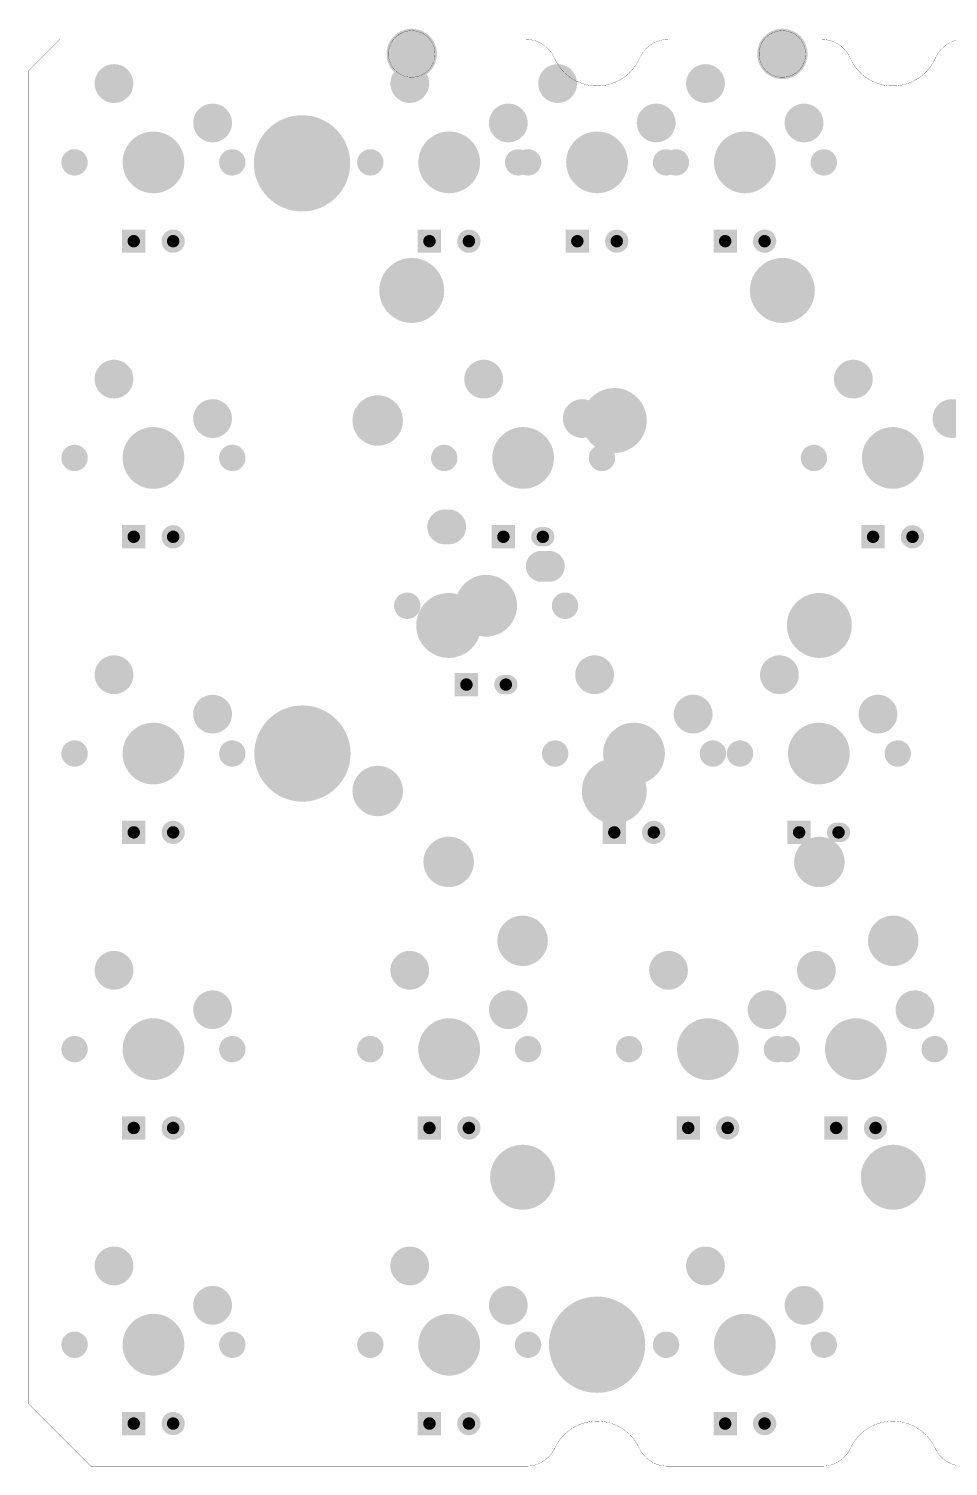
# Model space of a CAD drawing. Header units: millimetres. Extents: x 284 to 586, y -71 to 23.
# Drawn here: x 284.4 to 343.6, y -70.7 to 21.9 of the extents above; entities that cross this region are included whole.
import ezdxf

# ---------------------------------------------------------------- set-up
doc = ezdxf.new("R2010")
doc.units = ezdxf.units.MM
for name, color, linetype in [('BottomSolder', 6, 'Continuous'), ('KeepOutLayer', 6, 'Continuous'), ('PadHoleLayer', 7, 'Continuous')]:
    doc.layers.add(name, color=color, linetype=linetype)

# ---------------------------------------------------------------- blocks, each defined once
blk = doc.blocks.new('MX1UP__1')
at = {"layer": 'BottomSolder', "const_width": 1.246}
blk.add_lwpolyline([(-1.397, 5.08), (-1.143, 5.08)], dxfattribs=at)
at = {"layer": 'BottomSolder'}
for points, const_width in [([(-1.708, 5.08, 1), (-1.085, 5.08, 1)], 0.623), ([(-1.454, 5.08, 1), (-0.831, 5.08, 1)], 0.623), ([(-0.995, 0, 1), (0.995, 0, 1)], 1.99), ([(-5.505, 0, 1), (-4.655, 0, 1)], 0.85), ([(4.655, 0, 1), (5.505, 0, 1)], 0.85), ([(-4.435, -2.54, 1), (-3.185, -2.54, 1)], 1.25), ([(1.915, -5.08, 1), (3.165, -5.08, 1)], 1.25)]:
    blk.add_lwpolyline(points, format="xyb", close=True, dxfattribs=dict(at, const_width=const_width))
blk.add_solid([(2.02, 5.83), (0.52, 5.83), (2.02, 4.33), (0.52, 4.33)], dxfattribs=at)
at = {"layer": 'PadHoleLayer'}
for points, const_width in [([(-1.47, 5.08, 1), (-1.07, 5.08, 1)], 0.4), ([(1.07, 5.08, 1), (1.47, 5.08, 1)], 0.4), ([(-0.995, 0, 1), (0.995, 0, 1)], 1.99), ([(-5.505, 0, 1), (-4.655, 0, 1)], 0.85), ([(4.655, 0, 1), (5.505, 0, 1)], 0.85), ([(-4.185, -2.54, 1), (-3.435, -2.54, 1)], 0.751), ([(2.165, -5.08, 1), (2.915, -5.08, 1)], 0.751)]:
    blk.add_lwpolyline(points, format="xyb", close=True, dxfattribs=dict(at, const_width=const_width))
blk = doc.blocks.new('MX1UP__3')
at = {"layer": 'BottomSolder'}
for points, const_width in [([(-1.397, 5.08), (-1.143, 5.08)], 1.246), ([(-3.556, -2.54), (-4.064, -2.54)], 1.991), ([(2.667, -5.08), (2.413, -5.08)], 2.245)]:
    blk.add_lwpolyline(points, dxfattribs=dict(at, const_width=const_width))
for points, const_width in [([(-1.708, 5.08, 1), (-1.085, 5.08, 1)], 0.623), ([(-1.454, 5.08, 1), (-0.831, 5.08, 1)], 0.623), ([(-0.995, 0, 1), (0.995, 0, 1)], 1.99), ([(-5.505, 0, 1), (-4.655, 0, 1)], 0.85), ([(4.655, 0, 1), (5.505, 0, 1)], 0.85), ([(-4.562, -2.54, 1), (-3.566, -2.54, 1)], 0.996), ([(-4.054, -2.54, 1), (-3.058, -2.54, 1)], 0.996), ([(1.852, -5.08, 1), (2.974, -5.08, 1)], 1.123), ([(2.106, -5.08, 1), (3.228, -5.08, 1)], 1.123)]:
    blk.add_lwpolyline(points, format="xyb", close=True, dxfattribs=dict(at, const_width=const_width))
blk.add_solid([(2.02, 5.83), (0.52, 5.83), (2.02, 4.33), (0.52, 4.33)], dxfattribs=at)
at = {"layer": 'PadHoleLayer'}
for points, const_width in [([(-1.47, 5.08, 1), (-1.07, 5.08, 1)], 0.4), ([(1.07, 5.08, 1), (1.47, 5.08, 1)], 0.4), ([(-0.995, 0, 1), (0.995, 0, 1)], 1.99), ([(-5.505, 0, 1), (-4.655, 0, 1)], 0.85), ([(4.655, 0, 1), (5.505, 0, 1)], 0.85), ([(-4.185, -2.54, 1), (-3.435, -2.54, 1)], 0.751), ([(2.165, -5.08, 1), (2.915, -5.08, 1)], 0.751)]:
    blk.add_lwpolyline(points, format="xyb", close=True, dxfattribs=dict(at, const_width=const_width))
blk = doc.blocks.new('MX1UP__5')
at = {"layer": 'BottomSolder', "const_width": 1.246}
blk.add_lwpolyline([(-1.397, 5.08), (-1.143, 5.08)], dxfattribs=at)
at = {"layer": 'BottomSolder'}
for points, const_width in [([(-1.708, 5.08, 1), (-1.085, 5.08, 1)], 0.623), ([(-1.454, 5.08, 1), (-0.831, 5.08, 1)], 0.623), ([(-0.995, 0, 1), (0.995, 0, 1)], 1.99), ([(-5.505, 0, 1), (-4.655, 0, 1)], 0.85), ([(4.655, 0, 1), (5.505, 0, 1)], 0.85), ([(-4.435, -2.54, 1), (-3.185, -2.54, 1)], 1.25), ([(1.915, -5.08, 1), (3.165, -5.08, 1)], 1.25)]:
    blk.add_lwpolyline(points, format="xyb", close=True, dxfattribs=dict(at, const_width=const_width))
blk.add_solid([(2.02, 5.83), (0.52, 5.83), (2.02, 4.33), (0.52, 4.33)], dxfattribs=at)
at = {"layer": 'PadHoleLayer'}
for points, const_width in [([(-1.47, 5.08, 1), (-1.07, 5.08, 1)], 0.4), ([(1.07, 5.08, 1), (1.47, 5.08, 1)], 0.4), ([(-0.995, 0, 1), (0.995, 0, 1)], 1.99), ([(-5.505, 0, 1), (-4.655, 0, 1)], 0.85), ([(4.655, 0, 1), (5.505, 0, 1)], 0.85), ([(-4.185, -2.54, 1), (-3.435, -2.54, 1)], 0.751), ([(2.165, -5.08, 1), (2.915, -5.08, 1)], 0.751)]:
    blk.add_lwpolyline(points, format="xyb", close=True, dxfattribs=dict(at, const_width=const_width))
blk = doc.blocks.new('MX1UP__13')
at = {"layer": 'BottomSolder'}
for points, const_width in [([(-1.645, 5.08, 1), (-0.895, 5.08, 1)], 0.75), ([(-0.995, 0, 1), (0.995, 0, 1)], 1.99), ([(-5.505, 0, 1), (-4.655, 0, 1)], 0.85), ([(4.655, 0, 1), (5.505, 0, 1)], 0.85), ([(-4.435, -2.54, 1), (-3.185, -2.54, 1)], 1.25), ([(1.915, -5.08, 1), (3.165, -5.08, 1)], 1.25)]:
    blk.add_lwpolyline(points, format="xyb", close=True, dxfattribs=dict(at, const_width=const_width))
blk.add_solid([(2.02, 5.83), (0.52, 5.83), (2.02, 4.33), (0.52, 4.33)], dxfattribs=at)
at = {"layer": 'PadHoleLayer'}
for points, const_width in [([(-1.47, 5.08, 1), (-1.07, 5.08, 1)], 0.4), ([(1.07, 5.08, 1), (1.47, 5.08, 1)], 0.4), ([(-0.995, 0, 1), (0.995, 0, 1)], 1.99), ([(-5.505, 0, 1), (-4.655, 0, 1)], 0.85), ([(4.655, 0, 1), (5.505, 0, 1)], 0.85), ([(-4.185, -2.54, 1), (-3.435, -2.54, 1)], 0.751), ([(2.165, -5.08, 1), (2.915, -5.08, 1)], 0.751)]:
    blk.add_lwpolyline(points, format="xyb", close=True, dxfattribs=dict(at, const_width=const_width))
blk = doc.blocks.new('MX1UP__19')
at = {"layer": 'BottomSolder'}
for points, const_width in [([(-1.645, 5.08, 1), (-0.895, 5.08, 1)], 0.75), ([(-0.995, 0, 1), (0.995, 0, 1)], 1.99), ([(-5.505, 0, 1), (-4.655, 0, 1)], 0.85), ([(4.655, 0, 1), (5.505, 0, 1)], 0.85), ([(-4.435, -2.54, 1), (-3.185, -2.54, 1)], 1.25), ([(1.915, -5.08, 1), (3.165, -5.08, 1)], 1.25)]:
    blk.add_lwpolyline(points, format="xyb", close=True, dxfattribs=dict(at, const_width=const_width))
blk.add_solid([(2.02, 5.83), (0.52, 5.83), (2.02, 4.33), (0.52, 4.33)], dxfattribs=at)
at = {"layer": 'PadHoleLayer'}
for points, const_width in [([(-1.47, 5.08, 1), (-1.07, 5.08, 1)], 0.4), ([(1.07, 5.08, 1), (1.47, 5.08, 1)], 0.4), ([(-0.995, 0, 1), (0.995, 0, 1)], 1.99), ([(-5.505, 0, 1), (-4.655, 0, 1)], 0.85), ([(4.655, 0, 1), (5.505, 0, 1)], 0.85), ([(-4.185, -2.54, 1), (-3.435, -2.54, 1)], 0.751), ([(2.165, -5.08, 1), (2.915, -5.08, 1)], 0.751)]:
    blk.add_lwpolyline(points, format="xyb", close=True, dxfattribs=dict(at, const_width=const_width))
blk = doc.blocks.new('MX1UP__20')
at = {"layer": 'BottomSolder'}
for points, const_width in [([(-1.645, 5.08, 1), (-0.895, 5.08, 1)], 0.75), ([(-0.995, 0, 1), (0.995, 0, 1)], 1.99), ([(-5.505, 0, 1), (-4.655, 0, 1)], 0.85), ([(4.655, 0, 1), (5.505, 0, 1)], 0.85), ([(-4.435, -2.54, 1), (-3.185, -2.54, 1)], 1.25), ([(1.915, -5.08, 1), (3.165, -5.08, 1)], 1.25)]:
    blk.add_lwpolyline(points, format="xyb", close=True, dxfattribs=dict(at, const_width=const_width))
blk.add_solid([(2.02, 5.83), (0.52, 5.83), (2.02, 4.33), (0.52, 4.33)], dxfattribs=at)
at = {"layer": 'PadHoleLayer'}
for points, const_width in [([(-1.47, 5.08, 1), (-1.07, 5.08, 1)], 0.4), ([(1.07, 5.08, 1), (1.47, 5.08, 1)], 0.4), ([(-0.995, 0, 1), (0.995, 0, 1)], 1.99), ([(-5.505, 0, 1), (-4.655, 0, 1)], 0.85), ([(4.655, 0, 1), (5.505, 0, 1)], 0.85), ([(-4.185, -2.54, 1), (-3.435, -2.54, 1)], 0.751), ([(2.165, -5.08, 1), (2.915, -5.08, 1)], 0.751)]:
    blk.add_lwpolyline(points, format="xyb", close=True, dxfattribs=dict(at, const_width=const_width))
blk = doc.blocks.new('MX1UP__21')
at = {"layer": 'BottomSolder'}
for points, const_width in [([(-1.645, 5.08, 1), (-0.895, 5.08, 1)], 0.75), ([(-0.995, 0, 1), (0.995, 0, 1)], 1.99), ([(-5.505, 0, 1), (-4.655, 0, 1)], 0.85), ([(4.655, 0, 1), (5.505, 0, 1)], 0.85), ([(-4.435, -2.54, 1), (-3.185, -2.54, 1)], 1.25), ([(1.915, -5.08, 1), (3.165, -5.08, 1)], 1.25)]:
    blk.add_lwpolyline(points, format="xyb", close=True, dxfattribs=dict(at, const_width=const_width))
blk.add_solid([(2.02, 5.83), (0.52, 5.83), (2.02, 4.33), (0.52, 4.33)], dxfattribs=at)
at = {"layer": 'PadHoleLayer'}
for points, const_width in [([(-1.47, 5.08, 1), (-1.07, 5.08, 1)], 0.4), ([(1.07, 5.08, 1), (1.47, 5.08, 1)], 0.4), ([(-0.995, 0, 1), (0.995, 0, 1)], 1.99), ([(-5.505, 0, 1), (-4.655, 0, 1)], 0.85), ([(4.655, 0, 1), (5.505, 0, 1)], 0.85), ([(-4.185, -2.54, 1), (-3.435, -2.54, 1)], 0.751), ([(2.165, -5.08, 1), (2.915, -5.08, 1)], 0.751)]:
    blk.add_lwpolyline(points, format="xyb", close=True, dxfattribs=dict(at, const_width=const_width))
blk = doc.blocks.new('MX1UP__26')
at = {"layer": 'BottomSolder'}
for points, const_width in [([(-1.645, 5.08, 1), (-0.895, 5.08, 1)], 0.75), ([(-0.995, 0, 1), (0.995, 0, 1)], 1.99), ([(-5.505, 0, 1), (-4.655, 0, 1)], 0.85), ([(4.655, 0, 1), (5.505, 0, 1)], 0.85), ([(-4.435, -2.54, 1), (-3.185, -2.54, 1)], 1.25), ([(1.915, -5.08, 1), (3.165, -5.08, 1)], 1.25)]:
    blk.add_lwpolyline(points, format="xyb", close=True, dxfattribs=dict(at, const_width=const_width))
blk.add_solid([(2.02, 5.83), (0.52, 5.83), (2.02, 4.33), (0.52, 4.33)], dxfattribs=at)
at = {"layer": 'PadHoleLayer'}
for points, const_width in [([(-1.47, 5.08, 1), (-1.07, 5.08, 1)], 0.4), ([(1.07, 5.08, 1), (1.47, 5.08, 1)], 0.4), ([(-0.995, 0, 1), (0.995, 0, 1)], 1.99), ([(-5.505, 0, 1), (-4.655, 0, 1)], 0.85), ([(4.655, 0, 1), (5.505, 0, 1)], 0.85), ([(-4.185, -2.54, 1), (-3.435, -2.54, 1)], 0.751), ([(2.165, -5.08, 1), (2.915, -5.08, 1)], 0.751)]:
    blk.add_lwpolyline(points, format="xyb", close=True, dxfattribs=dict(at, const_width=const_width))
blk = doc.blocks.new('MX1UP__33')
at = {"layer": 'BottomSolder'}
for points, const_width in [([(-1.645, 5.08, 1), (-0.895, 5.08, 1)], 0.75), ([(-0.995, 0, 1), (0.995, 0, 1)], 1.99), ([(-5.505, 0, 1), (-4.655, 0, 1)], 0.85), ([(4.655, 0, 1), (5.505, 0, 1)], 0.85), ([(-4.435, -2.54, 1), (-3.185, -2.54, 1)], 1.25), ([(1.915, -5.08, 1), (3.165, -5.08, 1)], 1.25)]:
    blk.add_lwpolyline(points, format="xyb", close=True, dxfattribs=dict(at, const_width=const_width))
blk.add_solid([(2.02, 5.83), (0.52, 5.83), (2.02, 4.33), (0.52, 4.33)], dxfattribs=at)
at = {"layer": 'PadHoleLayer'}
for points, const_width in [([(-1.47, 5.08, 1), (-1.07, 5.08, 1)], 0.4), ([(1.07, 5.08, 1), (1.47, 5.08, 1)], 0.4), ([(-0.995, 0, 1), (0.995, 0, 1)], 1.99), ([(-5.505, 0, 1), (-4.655, 0, 1)], 0.85), ([(4.655, 0, 1), (5.505, 0, 1)], 0.85), ([(-4.185, -2.54, 1), (-3.435, -2.54, 1)], 0.751), ([(2.165, -5.08, 1), (2.915, -5.08, 1)], 0.751)]:
    blk.add_lwpolyline(points, format="xyb", close=True, dxfattribs=dict(at, const_width=const_width))
blk = doc.blocks.new('MX1UP__39')
at = {"layer": 'BottomSolder'}
for points, const_width in [([(-1.645, 5.08, 1), (-0.895, 5.08, 1)], 0.75), ([(-0.995, 0, 1), (0.995, 0, 1)], 1.99), ([(-5.505, 0, 1), (-4.655, 0, 1)], 0.85), ([(4.655, 0, 1), (5.505, 0, 1)], 0.85), ([(-4.435, -2.54, 1), (-3.185, -2.54, 1)], 1.25), ([(1.915, -5.08, 1), (3.165, -5.08, 1)], 1.25)]:
    blk.add_lwpolyline(points, format="xyb", close=True, dxfattribs=dict(at, const_width=const_width))
blk.add_solid([(2.02, 5.83), (0.52, 5.83), (2.02, 4.33), (0.52, 4.33)], dxfattribs=at)
at = {"layer": 'PadHoleLayer'}
for points, const_width in [([(-1.47, 5.08, 1), (-1.07, 5.08, 1)], 0.4), ([(1.07, 5.08, 1), (1.47, 5.08, 1)], 0.4), ([(-0.995, 0, 1), (0.995, 0, 1)], 1.99), ([(-5.505, 0, 1), (-4.655, 0, 1)], 0.85), ([(4.655, 0, 1), (5.505, 0, 1)], 0.85), ([(-4.185, -2.54, 1), (-3.435, -2.54, 1)], 0.751), ([(2.165, -5.08, 1), (2.915, -5.08, 1)], 0.751)]:
    blk.add_lwpolyline(points, format="xyb", close=True, dxfattribs=dict(at, const_width=const_width))
blk = doc.blocks.new('MX1UP__45')
at = {"layer": 'BottomSolder'}
for points, const_width in [([(-1.645, 5.08, 1), (-0.895, 5.08, 1)], 0.75), ([(-0.995, 0, 1), (0.995, 0, 1)], 1.99), ([(-5.505, 0, 1), (-4.655, 0, 1)], 0.85), ([(4.655, 0, 1), (5.505, 0, 1)], 0.85), ([(-4.435, -2.54, 1), (-3.185, -2.54, 1)], 1.25), ([(1.915, -5.08, 1), (3.165, -5.08, 1)], 1.25)]:
    blk.add_lwpolyline(points, format="xyb", close=True, dxfattribs=dict(at, const_width=const_width))
blk.add_solid([(2.02, 5.83), (0.52, 5.83), (2.02, 4.33), (0.52, 4.33)], dxfattribs=at)
at = {"layer": 'PadHoleLayer'}
for points, const_width in [([(-1.47, 5.08, 1), (-1.07, 5.08, 1)], 0.4), ([(1.07, 5.08, 1), (1.47, 5.08, 1)], 0.4), ([(-0.995, 0, 1), (0.995, 0, 1)], 1.99), ([(-5.505, 0, 1), (-4.655, 0, 1)], 0.85), ([(4.655, 0, 1), (5.505, 0, 1)], 0.85), ([(-4.185, -2.54, 1), (-3.435, -2.54, 1)], 0.751), ([(2.165, -5.08, 1), (2.915, -5.08, 1)], 0.751)]:
    blk.add_lwpolyline(points, format="xyb", close=True, dxfattribs=dict(at, const_width=const_width))
blk = doc.blocks.new('MX1UP__46')
at = {"layer": 'BottomSolder'}
for points, const_width in [([(-1.645, 5.08, 1), (-0.895, 5.08, 1)], 0.75), ([(-0.995, 0, 1), (0.995, 0, 1)], 1.99), ([(-5.505, 0, 1), (-4.655, 0, 1)], 0.85), ([(4.655, 0, 1), (5.505, 0, 1)], 0.85), ([(-4.435, -2.54, 1), (-3.185, -2.54, 1)], 1.25), ([(1.915, -5.08, 1), (3.165, -5.08, 1)], 1.25)]:
    blk.add_lwpolyline(points, format="xyb", close=True, dxfattribs=dict(at, const_width=const_width))
blk.add_solid([(2.02, 5.83), (0.52, 5.83), (2.02, 4.33), (0.52, 4.33)], dxfattribs=at)
at = {"layer": 'PadHoleLayer'}
for points, const_width in [([(-1.47, 5.08, 1), (-1.07, 5.08, 1)], 0.4), ([(1.07, 5.08, 1), (1.47, 5.08, 1)], 0.4), ([(-0.995, 0, 1), (0.995, 0, 1)], 1.99), ([(-5.505, 0, 1), (-4.655, 0, 1)], 0.85), ([(4.655, 0, 1), (5.505, 0, 1)], 0.85), ([(-4.185, -2.54, 1), (-3.435, -2.54, 1)], 0.751), ([(2.165, -5.08, 1), (2.915, -5.08, 1)], 0.751)]:
    blk.add_lwpolyline(points, format="xyb", close=True, dxfattribs=dict(at, const_width=const_width))
blk = doc.blocks.new('MX1UP__48')
at = {"layer": 'BottomSolder'}
for points, const_width in [([(-1.645, 5.08, 1), (-0.895, 5.08, 1)], 0.75), ([(-0.995, 0, 1), (0.995, 0, 1)], 1.99), ([(-5.505, 0, 1), (-4.655, 0, 1)], 0.85), ([(4.655, 0, 1), (5.505, 0, 1)], 0.85), ([(-4.435, -2.54, 1), (-3.185, -2.54, 1)], 1.25), ([(1.915, -5.08, 1), (3.165, -5.08, 1)], 1.25)]:
    blk.add_lwpolyline(points, format="xyb", close=True, dxfattribs=dict(at, const_width=const_width))
blk.add_solid([(2.02, 5.83), (0.52, 5.83), (2.02, 4.33), (0.52, 4.33)], dxfattribs=at)
at = {"layer": 'PadHoleLayer'}
for points, const_width in [([(-1.47, 5.08, 1), (-1.07, 5.08, 1)], 0.4), ([(1.07, 5.08, 1), (1.47, 5.08, 1)], 0.4), ([(-0.995, 0, 1), (0.995, 0, 1)], 1.99), ([(-5.505, 0, 1), (-4.655, 0, 1)], 0.85), ([(4.655, 0, 1), (5.505, 0, 1)], 0.85), ([(-4.185, -2.54, 1), (-3.435, -2.54, 1)], 0.751), ([(2.165, -5.08, 1), (2.915, -5.08, 1)], 0.751)]:
    blk.add_lwpolyline(points, format="xyb", close=True, dxfattribs=dict(at, const_width=const_width))
blk = doc.blocks.new('MX1UP__49')
at = {"layer": 'BottomSolder'}
for points, const_width in [([(-1.645, 5.08, 1), (-0.895, 5.08, 1)], 0.75), ([(-0.995, 0, 1), (0.995, 0, 1)], 1.99), ([(-5.505, 0, 1), (-4.655, 0, 1)], 0.85), ([(4.655, 0, 1), (5.505, 0, 1)], 0.85), ([(-4.435, -2.54, 1), (-3.185, -2.54, 1)], 1.25), ([(1.915, -5.08, 1), (3.165, -5.08, 1)], 1.25)]:
    blk.add_lwpolyline(points, format="xyb", close=True, dxfattribs=dict(at, const_width=const_width))
blk.add_solid([(2.02, 5.83), (0.52, 5.83), (2.02, 4.33), (0.52, 4.33)], dxfattribs=at)
at = {"layer": 'PadHoleLayer'}
for points, const_width in [([(-1.47, 5.08, 1), (-1.07, 5.08, 1)], 0.4), ([(1.07, 5.08, 1), (1.47, 5.08, 1)], 0.4), ([(-0.995, 0, 1), (0.995, 0, 1)], 1.99), ([(-5.505, 0, 1), (-4.655, 0, 1)], 0.85), ([(4.655, 0, 1), (5.505, 0, 1)], 0.85), ([(-4.185, -2.54, 1), (-3.435, -2.54, 1)], 0.751), ([(2.165, -5.08, 1), (2.915, -5.08, 1)], 0.751)]:
    blk.add_lwpolyline(points, format="xyb", close=True, dxfattribs=dict(at, const_width=const_width))
blk = doc.blocks.new('MX1UP__50')
at = {"layer": 'BottomSolder'}
for points, const_width in [([(-1.645, 5.08, 1), (-0.895, 5.08, 1)], 0.75), ([(-0.995, 0, 1), (0.995, 0, 1)], 1.99), ([(-5.505, 0, 1), (-4.655, 0, 1)], 0.85), ([(4.655, 0, 1), (5.505, 0, 1)], 0.85), ([(-4.435, -2.54, 1), (-3.185, -2.54, 1)], 1.25), ([(1.915, -5.08, 1), (3.165, -5.08, 1)], 1.25)]:
    blk.add_lwpolyline(points, format="xyb", close=True, dxfattribs=dict(at, const_width=const_width))
blk.add_solid([(2.02, 5.83), (0.52, 5.83), (2.02, 4.33), (0.52, 4.33)], dxfattribs=at)
at = {"layer": 'PadHoleLayer'}
for points, const_width in [([(-1.47, 5.08, 1), (-1.07, 5.08, 1)], 0.4), ([(1.07, 5.08, 1), (1.47, 5.08, 1)], 0.4), ([(-0.995, 0, 1), (0.995, 0, 1)], 1.99), ([(-5.505, 0, 1), (-4.655, 0, 1)], 0.85), ([(4.655, 0, 1), (5.505, 0, 1)], 0.85), ([(-4.185, -2.54, 1), (-3.435, -2.54, 1)], 0.751), ([(2.165, -5.08, 1), (2.915, -5.08, 1)], 0.751)]:
    blk.add_lwpolyline(points, format="xyb", close=True, dxfattribs=dict(at, const_width=const_width))
blk = doc.blocks.new('MX1UP__55')
at = {"layer": 'BottomSolder'}
for points, const_width in [([(-1.645, 5.08, 1), (-0.895, 5.08, 1)], 0.75), ([(-0.995, 0, 1), (0.995, 0, 1)], 1.99), ([(-5.505, 0, 1), (-4.655, 0, 1)], 0.85), ([(4.655, 0, 1), (5.505, 0, 1)], 0.85), ([(-4.435, -2.54, 1), (-3.185, -2.54, 1)], 1.25), ([(1.915, -5.08, 1), (3.165, -5.08, 1)], 1.25)]:
    blk.add_lwpolyline(points, format="xyb", close=True, dxfattribs=dict(at, const_width=const_width))
blk.add_solid([(2.02, 5.83), (0.52, 5.83), (2.02, 4.33), (0.52, 4.33)], dxfattribs=at)
at = {"layer": 'PadHoleLayer'}
for points, const_width in [([(-1.47, 5.08, 1), (-1.07, 5.08, 1)], 0.4), ([(1.07, 5.08, 1), (1.47, 5.08, 1)], 0.4), ([(-0.995, 0, 1), (0.995, 0, 1)], 1.99), ([(-5.505, 0, 1), (-4.655, 0, 1)], 0.85), ([(4.655, 0, 1), (5.505, 0, 1)], 0.85), ([(-4.185, -2.54, 1), (-3.435, -2.54, 1)], 0.751), ([(2.165, -5.08, 1), (2.915, -5.08, 1)], 0.751)]:
    blk.add_lwpolyline(points, format="xyb", close=True, dxfattribs=dict(at, const_width=const_width))
blk = doc.blocks.new('MX1UP__58')
at = {"layer": 'BottomSolder'}
for points, const_width in [([(-1.645, 5.08, 1), (-0.895, 5.08, 1)], 0.75), ([(-0.995, 0, 1), (0.995, 0, 1)], 1.99), ([(-5.505, 0, 1), (-4.655, 0, 1)], 0.85), ([(4.655, 0, 1), (5.505, 0, 1)], 0.85), ([(-4.435, -2.54, 1), (-3.185, -2.54, 1)], 1.25), ([(1.915, -5.08, 1), (3.165, -5.08, 1)], 1.25)]:
    blk.add_lwpolyline(points, format="xyb", close=True, dxfattribs=dict(at, const_width=const_width))
blk.add_solid([(2.02, 5.83), (0.52, 5.83), (2.02, 4.33), (0.52, 4.33)], dxfattribs=at)
at = {"layer": 'PadHoleLayer'}
for points, const_width in [([(-1.47, 5.08, 1), (-1.07, 5.08, 1)], 0.4), ([(1.07, 5.08, 1), (1.47, 5.08, 1)], 0.4), ([(-0.995, 0, 1), (0.995, 0, 1)], 1.99), ([(-5.505, 0, 1), (-4.655, 0, 1)], 0.85), ([(4.655, 0, 1), (5.505, 0, 1)], 0.85), ([(-4.185, -2.54, 1), (-3.435, -2.54, 1)], 0.751), ([(2.165, -5.08, 1), (2.915, -5.08, 1)], 0.751)]:
    blk.add_lwpolyline(points, format="xyb", close=True, dxfattribs=dict(at, const_width=const_width))
blk = doc.blocks.new('MX1UP__84')
at = {"layer": 'BottomSolder'}
for points, const_width in [([(-1.645, 5.08, 1), (-0.895, 5.08, 1)], 0.75), ([(-0.995, 0, 1), (0.995, 0, 1)], 1.99), ([(-5.505, 0, 1), (-4.655, 0, 1)], 0.85), ([(4.655, 0, 1), (5.505, 0, 1)], 0.85), ([(-4.435, -2.54, 1), (-3.185, -2.54, 1)], 1.25), ([(1.915, -5.08, 1), (3.165, -5.08, 1)], 1.25)]:
    blk.add_lwpolyline(points, format="xyb", close=True, dxfattribs=dict(at, const_width=const_width))
blk.add_solid([(2.02, 5.83), (0.52, 5.83), (2.02, 4.33), (0.52, 4.33)], dxfattribs=at)
at = {"layer": 'PadHoleLayer'}
for points, const_width in [([(-1.47, 5.08, 1), (-1.07, 5.08, 1)], 0.4), ([(1.07, 5.08, 1), (1.47, 5.08, 1)], 0.4), ([(-0.995, 0, 1), (0.995, 0, 1)], 1.99), ([(-5.505, 0, 1), (-4.655, 0, 1)], 0.85), ([(4.655, 0, 1), (5.505, 0, 1)], 0.85), ([(-4.185, -2.54, 1), (-3.435, -2.54, 1)], 0.751), ([(2.165, -5.08, 1), (2.915, -5.08, 1)], 0.751)]:
    blk.add_lwpolyline(points, format="xyb", close=True, dxfattribs=dict(at, const_width=const_width))

msp = doc.modelspace()

# ---------------------------------------------------------------- linework, layer by layer
at = {"layer": 'BottomSolder'}
for points, const_width in [([(308.211, 20.319, 1), (309.836, 20.319, 1)], 1.626), ([(332.087, 20.319, 1), (333.712, 20.319, 1)], 1.626), ([(300.405, 13.271, 1), (303.507, 13.271, 1)], 3.102), ([(307.978, 5.079, 1), (310.069, 5.079, 1)], 2.092), ([(331.854, 5.079, 1), (333.945, 5.079, 1)], 2.092), ([(306.02, -3.303, 1), (307.645, -3.303, 1)], 1.626), ([(321.027, -3.303, 1), (323.118, -3.303, 1)], 2.092), ([(310.359, -16.511, 1), (312.45, -16.511, 1)], 2.092), ([(334.235, -16.511, 1), (336.326, -16.511, 1)], 2.092), ([(300.433, -24.766, 1), (303.534, -24.766, 1)], 3.102), ([(306.02, -27.179, 1), (307.645, -27.179, 1)], 1.626), ([(321.027, -27.179, 1), (323.118, -27.179, 1)], 2.092), ([(310.592, -31.751, 1), (312.217, -31.751, 1)], 1.626), ([(334.468, -31.751, 1), (336.093, -31.751, 1)], 1.626), ([(315.354, -36.831, 1), (316.98, -36.831, 1)], 1.626), ([(339.23, -36.831, 1), (340.856, -36.831, 1)], 1.626), ([(315.121, -52.071, 1), (317.213, -52.071, 1)], 2.092), ([(338.997, -52.071, 1), (341.089, -52.071, 1)], 2.092), ([(319.411, -62.866, 1), (322.512, -62.866, 1)], 3.102)]:
    msp.add_lwpolyline(points, format="xyb", close=True, dxfattribs=dict(at, const_width=const_width))
at = {"layer": 'KeepOutLayer'}
for points, const_width in [([(310.523, 20.319, 1), (307.523, 20.319, 1)], 0.0127), ([(334.399, 20.319, 1), (331.399, 20.319, 1)], 0.0127), ([(286.358, 21.259, 1), (286.365, 21.259, 1)], 0.00635), ([(286.358, 21.259, 1), (286.365, 21.259, 1)], 0.00635), ([(316.376, 21.259, 1), (316.382, 21.259, 1)], 0.00635), ([(316.376, 21.259, 1), (316.382, 21.259, 1)], 0.00635), ([(325.541, 21.259, 1), (325.547, 21.259, 1)], 0.00635), ([(325.541, 21.259, 1), (325.547, 21.259, 1)], 0.00635), ([(335.426, 21.259, 1), (335.432, 21.259, 1)], 0.00635), ([(335.426, 21.259, 1), (335.432, 21.259, 1)], 0.00635), ([(307.52, 20.319, 1), (307.527, 20.319, 1)], 0.00635), ([(310.52, 20.319, 1), (310.527, 20.319, 1)], 0.00635), ([(318.209, 20.059, 1), (318.215, 20.059, 1)], 0.00635), ([(318.209, 20.059, 1), (318.215, 20.059, 1)], 0.00635), ([(323.708, 20.059, 1), (323.714, 20.059, 1)], 0.00635), ([(323.708, 20.059, 1), (323.714, 20.059, 1)], 0.00635), ([(331.396, 20.319, 1), (331.403, 20.319, 1)], 0.00635), ([(334.396, 20.319, 1), (334.403, 20.319, 1)], 0.00635), ([(337.259, 20.059, 1), (337.265, 20.059, 1)], 0.00635), ([(337.259, 20.059, 1), (337.265, 20.059, 1)], 0.00635), ([(342.758, 20.059, 1), (342.764, 20.059, 1)], 0.00635), ([(342.758, 20.059, 1), (342.764, 20.059, 1)], 0.00635), ([(284.358, 19.259, 1), (284.365, 19.259, 1)], 0.00635), ([(284.358, 19.259, 1), (284.365, 19.259, 1)], 0.00635), ([(284.358, -66.691, 1), (284.365, -66.691, 1)], 0.00635), ([(284.358, -66.691, 1), (284.365, -66.691, 1)], 0.00635), ([(318.236, -69.531, 1), (318.242, -69.531, 1)], 0.00635), ([(318.236, -69.531, 1), (318.242, -69.531, 1)], 0.00635), ([(323.681, -69.531, 1), (323.687, -69.531, 1)], 0.00635), ([(323.681, -69.531, 1), (323.687, -69.531, 1)], 0.00635), ([(337.286, -69.531, 1), (337.292, -69.531, 1)], 0.00635), ([(337.286, -69.531, 1), (337.292, -69.531, 1)], 0.00635), ([(342.731, -69.531, 1), (342.737, -69.531, 1)], 0.00635), ([(342.731, -69.531, 1), (342.737, -69.531, 1)], 0.00635), ([(288.358, -70.691, 1), (288.365, -70.691, 1)], 0.00635), ([(288.358, -70.691, 1), (288.365, -70.691, 1)], 0.00635), ([(316.421, -70.691, 1), (316.427, -70.691, 1)], 0.00635), ([(316.421, -70.691, 1), (316.427, -70.691, 1)], 0.00635), ([(325.496, -70.691, 1), (325.502, -70.691, 1)], 0.00635), ([(325.496, -70.691, 1), (325.502, -70.691, 1)], 0.00635), ([(335.471, -70.691, 1), (335.477, -70.691, 1)], 0.00635), ([(335.471, -70.691, 1), (335.477, -70.691, 1)], 0.00635)]:
    msp.add_lwpolyline(points, format="xyb", close=True, dxfattribs=dict(at, const_width=const_width))
at = {"layer": 'KeepOutLayer', "const_width": 0.0127}
for points in [[(284.361, 19.259), (286.361, 21.259)], [(286.361, 21.259), (316.379, 21.259)], [(325.544, 21.259), (335.429, 21.259)], [(284.361, -66.691), (284.361, 19.259)], [(284.361, -66.691), (288.361, -70.691)], [(288.361, -70.691), (316.424, -70.691)], [(325.499, -70.691), (335.474, -70.691)]]:
    msp.add_lwpolyline(points, dxfattribs=at)
for points in [[(316.379, 21.259, -0.298217), (318.212, 20.059)], [(323.711, 20.059, -0.298217), (325.544, 21.259)], [(335.429, 21.259, -0.298217), (337.262, 20.059)], [(342.761, 20.059, -0.298217), (344.594, 21.259)], [(323.711, 20.059, -0.654654), (318.212, 20.059)], [(342.761, 20.059, -0.654654), (337.262, 20.059)], [(318.239, -69.531, -0.639101), (323.684, -69.531)], [(337.289, -69.531, -0.639101), (342.734, -69.531)], [(318.239, -69.531, -0.292257), (316.424, -70.691)], [(325.499, -70.691, -0.292257), (323.684, -69.531)], [(337.289, -69.531, -0.292257), (335.474, -70.691)], [(344.549, -70.691, -0.292257), (342.734, -69.531)]]:
    msp.add_lwpolyline(points, format="xyb", dxfattribs=at)
at = {"layer": 'PadHoleLayer'}
for points, const_width in [([(308.261, 20.319, 1), (309.785, 20.319, 1)], 1.524), ([(332.137, 20.319, 1), (333.661, 20.319, 1)], 1.524), ([(301.018, 14.208), (302.894, 14.208, -1), (302.894, 12.334), (301.018, 12.334, -1)], 0.625), ([(308.028, 5.079, 1), (310.018, 5.079, 1)], 1.99), ([(331.904, 5.079, 1), (333.894, 5.079, 1)], 1.99), ([(306.071, -3.303, 1), (307.595, -3.303, 1)], 1.524), ([(321.078, -3.303, 1), (323.068, -3.303, 1)], 1.99), ([(310.41, -16.511, 1), (312.4, -16.511, 1)], 1.99), ([(334.286, -16.511, 1), (336.276, -16.511, 1)], 1.99), ([(301.046, -23.829), (302.922, -23.829, -1), (302.922, -25.703), (301.046, -25.703, -1)], 0.625), ([(306.071, -27.179, 1), (307.595, -27.179, 1)], 1.524), ([(321.078, -27.179, 1), (323.068, -27.179, 1)], 1.99), ([(310.643, -31.751, 1), (312.167, -31.751, 1)], 1.524), ([(334.519, -31.751, 1), (336.043, -31.751, 1)], 1.524), ([(315.405, -36.831, 1), (316.929, -36.831, 1)], 1.524), ([(339.281, -36.831, 1), (340.805, -36.831, 1)], 1.524), ([(315.172, -52.071, 1), (317.162, -52.071, 1)], 1.99), ([(339.048, -52.071, 1), (341.038, -52.071, 1)], 1.99), ([(320.023, -61.929), (321.9, -61.929, -1), (321.9, -63.803), (320.023, -63.803, -1)], 0.625)]:
    msp.add_lwpolyline(points, format="xyb", close=True, dxfattribs=dict(at, const_width=const_width))

# ---------------------------------------------------------------- block references
at = {"rotation": 180}
for name, p in [('MX1UP__39', (292.386, 13.334)), ('MX1UP__55', (311.436, 13.334)), ('MX1UP__84', (320.961, 13.334)), ('MX1UP__50', (330.486, 13.334)), ('MX1UP__49', (292.386, -5.716)), ('MX1UP__5', (316.199, -5.716)), ('MX1UP__58', (340.011, -5.716)), ('MX1UP__3', (313.818, -15.241)), ('MX1UP__26', (292.386, -24.766)), ('MX1UP__45', (323.343, -24.766)), ('MX1UP__1', (335.249, -24.766)), ('MX1UP__46', (292.386, -43.816)), ('MX1UP__13', (311.436, -43.816)), ('MX1UP__20', (328.105, -43.816)), ('MX1UP__19', (337.63, -43.816)), ('MX1UP__33', (292.386, -62.866)), ('MX1UP__48', (311.436, -62.866)), ('MX1UP__21', (330.486, -62.866))]:
    msp.add_blockref(name, p, dxfattribs=at)

doc.saveas('drawing.dxf')
